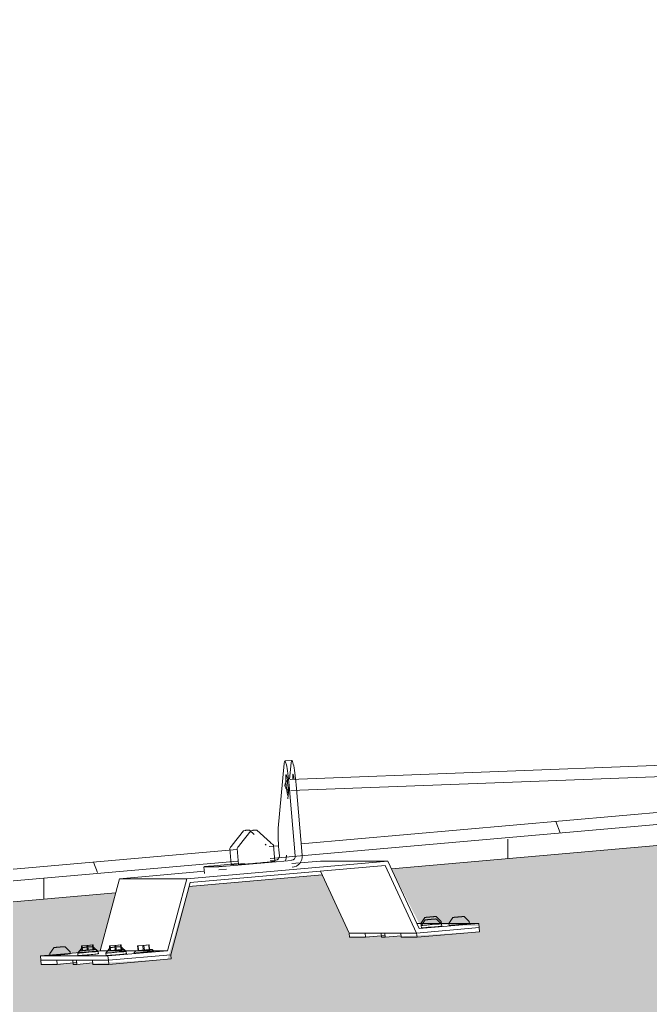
# Model space of a CAD drawing. Header units: millimetres. Extents: x 4237772 to 4686020, y -673 to 29459.
# Drawn here: x 4467846 to 4468297, y 16820 to 17524 of the extents above; entities that cross this region are included whole.
import ezdxf

# ---------------------------------------------------------------- set-up
doc = ezdxf.new("R2010")
doc.units = ezdxf.units.MM
for name, color, linetype, lineweight in [('A-ROOF', 132, 'Continuous', 5), ('A-ROOF-PATT', 132, 'Continuous', 5), ('Q-SPCQ', 91, 'Continuous', 5)]:
    doc.layers.add(name, color=color, linetype=linetype, lineweight=lineweight)

# ---------------------------------------------------------------- blocks, each defined once
blk = doc.blocks.new('Static Line_Sayfa_Metal Deck_Pan Mount - Up to 15 _ pitch - Max 2 Users-1845874-SECTION - GRIDS B1-B2')
at = {"layer": 'Q-SPCQ'}
for p, q in [((4442911.63, 16999.88), (4442412.07, 16980.95)), ((4442407.71, 16992.4), (4442403.44, 16946.24)), ((4442413.18, 16994.6), (4442408.21, 16994.17)), ((4442411.59, 16981.16), (4442412.67, 16992.84)), ((4442412.38, 16972.95), (4442911.93, 16991.88)), ((4442410.3, 16967.2), (4442411.23, 16977.2)), ((4442415.66, 16926.42), (4442411.27, 16976.73)), ((4442416.23, 16977.17), (4442420.62, 16926.86)), ((4442394.76, 16933.98), (4442394.2, 16934.8)), ((4442397.94, 16935.94), (4442398.48, 16935.26)), ((4442399.43, 16934.8), (4442398.48, 16935.26)), ((4442399.99, 16933.98), (4442399.43, 16934.8)), ((4442368.85, 16931.73), (4442369.26, 16932.62)), ((4442368.85, 16931.73), (4442369.87, 16920.13)), ((4442370.12, 16933.25), (4442369.26, 16932.62)), ((4442370.53, 16934.01), (4442370.12, 16933.25)), ((4442374.09, 16931.73), (4442374.5, 16932.62)), ((4442374.09, 16931.73), (4442375.1, 16920.13)), ((4442375.36, 16933.25), (4442374.5, 16932.62)), ((4442375.77, 16934.01), (4442375.36, 16933.25)), ((4442401, 16922.39), (4442399.99, 16933.98)), ((4442403.95, 16930.57), (4442404.31, 16926.42)), ((4442481.77, 16922.67), (4442338.13, 16910.06)), ((4442374.47, 16920.79), (4442354.95, 16919.08)), ((4442366.3, 16919.08), (4442391.11, 16921.26)), ((4442391.11, 16921.26), (4442412.94, 16923.17)), ((4442401.59, 16923.17), (4442397.76, 16922.84)), ((4442413.14, 16920.87), (4442433.59, 16922.67)), ((4442481.77, 16922.67), (4442433.59, 16922.67)), ((4442504.21, 16874.36), (4442481.77, 16922.67)), ((4442289.95, 16910.06), (4442350.71, 16915.39)), ((4442340.47, 16907.25), (4442479.94, 16919.5)), ((4442350.41, 16918.64), (4442350.84, 16913.66)), ((4442350.43, 16918.64), (4442355.66, 16918.64)), ((4442355.66, 16918.64), (4442360.9, 16918.64)), ((4442361.1, 16916.3), (4442366.5, 16916.78)), ((4442454.21, 16871.19), (4442433.66, 16915.43)), ((4442479.94, 16919.5), (4442502.38, 16871.19)), ((4442276.21, 16858.57), (4442289.95, 16910.06)), ((4442338.13, 16910.06), (4442289.95, 16910.06)), ((4442338.13, 16910.06), (4442324.38, 16858.57)), ((4442326.73, 16855.76), (4442340.47, 16907.25)), ((4442546.78, 16878.1), (4442502.2, 16878.1)), ((4442546.78, 16878.1), (4442504.21, 16874.36)), ((4442505.37, 16878.09), (4442505.5, 16876.6)), ((4442520.04, 16877.86), (4442519.91, 16879.36)), ((4442525.44, 16878.09), (4442525.57, 16876.6)), ((4442540.11, 16877.86), (4442539.98, 16879.36)), ((4442547.04, 16875.11), (4442546.78, 16878.1)), ((4442454.21, 16871.19), (4442502.38, 16871.19)), ((4442454.21, 16871.19), (4442465.56, 16871.19)), ((4442454.47, 16868.2), (4442454.21, 16871.19)), ((4442465.82, 16868.2), (4442465.56, 16871.19)), ((4442477.07, 16871.19), (4442478.3, 16871.19)), ((4442477.33, 16868.2), (4442477.07, 16871.19)), ((4442478.3, 16871.19), (4442479.53, 16871.19)), ((4442479.79, 16868.2), (4442479.53, 16871.19)), ((4442491.04, 16871.19), (4442502.38, 16871.19)), ((4442491.3, 16868.2), (4442491.04, 16871.19)), ((4442502.38, 16871.19), (4442547.04, 16875.11)), ((4442502.38, 16871.19), (4442547.04, 16875.11)), ((4442502.64, 16868.2), (4442502.38, 16871.19)), ((4442547.3, 16872.12), (4442502.64, 16868.2)), ((4442505.59, 16876.35), (4442505.72, 16874.85)), ((4442520.26, 16876.12), (4442520.13, 16877.61)), ((4442547.3, 16872.12), (4442547.04, 16875.11)), ((4442465.82, 16868.2), (4442454.47, 16868.2)), ((4442479.68, 16869.42), (4442465.82, 16868.2)), ((4442477.33, 16868.2), (4442479.77, 16868.42)), ((4442478.56, 16868.2), (4442477.33, 16868.2)), ((4442479.79, 16868.2), (4442478.56, 16868.2)), ((4442491.21, 16869.21), (4442479.79, 16868.2)), ((4442502.64, 16868.2), (4442491.3, 16868.2)), ((4442233.64, 16854.83), (4442276.21, 16858.57)), ((4442254.85, 16856.34), (4442254.72, 16857.83)), ((4442266.59, 16862.43), (4442262.84, 16862.08)), ((4442262.84, 16862.08), (4442263.24, 16862.08)), ((4442263.14, 16858.59), (4442262.84, 16862.08)), ((4442263.14, 16858.59), (4442266.89, 16858.94)), ((4442263.55, 16858.59), (4442263.14, 16858.59)), ((4442263.24, 16862.08), (4442267.39, 16862.43)), ((4442263.55, 16858.59), (4442263.24, 16862.08)), ((4442267.7, 16858.94), (4442263.55, 16858.59)), ((4442270.74, 16862.77), (4442266.59, 16862.43)), ((4442266.89, 16858.94), (4442266.59, 16862.43)), ((4442266.89, 16858.94), (4442271.04, 16859.29)), ((4442267.39, 16862.43), (4442271.14, 16862.77)), ((4442267.39, 16862.43), (4442267.7, 16858.94)), ((4442271.44, 16859.29), (4442267.7, 16858.94)), ((4442271.14, 16862.77), (4442270.74, 16862.77)), ((4442271.04, 16859.29), (4442270.74, 16862.77)), ((4442271.04, 16859.29), (4442271.44, 16859.29)), ((4442271.44, 16859.29), (4442271.14, 16862.77)), ((4442274.92, 16856.34), (4442274.79, 16857.83)), ((4442324.38, 16858.57), (4442276.21, 16858.57)), ((4442324.38, 16858.57), (4442281.81, 16854.83)), ((4442286.66, 16862.43), (4442282.91, 16862.08)), ((4442282.91, 16862.08), (4442283.31, 16862.08)), ((4442283.22, 16858.59), (4442282.91, 16862.08)), ((4442283.22, 16858.59), (4442286.97, 16858.94)), ((4442283.62, 16858.59), (4442283.22, 16858.59)), ((4442283.31, 16862.08), (4442287.46, 16862.43)), ((4442283.62, 16858.59), (4442283.31, 16862.08)), ((4442287.77, 16858.94), (4442283.62, 16858.59)), ((4442290.81, 16862.77), (4442286.66, 16862.43)), ((4442286.97, 16858.94), (4442286.66, 16862.43)), ((4442286.97, 16858.94), (4442291.12, 16859.29)), ((4442287.46, 16862.43), (4442291.21, 16862.77)), ((4442287.46, 16862.43), (4442287.77, 16858.94)), ((4442291.52, 16859.29), (4442287.77, 16858.94)), ((4442291.21, 16862.77), (4442290.81, 16862.77)), ((4442291.12, 16859.29), (4442290.81, 16862.77)), ((4442291.12, 16859.29), (4442291.52, 16859.29)), ((4442291.52, 16859.29), (4442291.21, 16862.77)), ((4442294.99, 16856.34), (4442294.86, 16857.83)), ((4442306.73, 16862.43), (4442302.98, 16862.08)), ((4442302.98, 16862.08), (4442303.39, 16862.08)), ((4442302.98, 16862.08), (4442303.29, 16858.59)), ((4442303.29, 16858.59), (4442307.04, 16858.94)), ((4442303.69, 16858.59), (4442303.29, 16858.59)), ((4442303.39, 16862.08), (4442307.54, 16862.43)), ((4442303.39, 16862.08), (4442303.69, 16858.59)), ((4442307.84, 16858.94), (4442303.69, 16858.59)), ((4442310.88, 16862.77), (4442306.73, 16862.43)), ((4442307.04, 16858.94), (4442306.73, 16862.43)), ((4442307.04, 16858.94), (4442311.19, 16859.29)), ((4442307.54, 16862.43), (4442311.28, 16862.77)), ((4442307.54, 16862.43), (4442307.84, 16858.94)), ((4442311.59, 16859.29), (4442307.84, 16858.94)), ((4442311.28, 16862.77), (4442310.88, 16862.77)), ((4442310.88, 16862.77), (4442311.19, 16859.29)), ((4442311.19, 16859.29), (4442311.59, 16859.29)), ((4442311.28, 16862.77), (4442311.59, 16859.29)), ((4442233.9, 16851.84), (4442233.64, 16854.83)), ((4442281.81, 16854.83), (4442233.64, 16854.83)), ((4442282.07, 16851.84), (4442233.9, 16851.84)), ((4442233.9, 16851.84), (4442245.24, 16851.84)), ((4442234.16, 16848.85), (4442233.9, 16851.84)), ((4442240.18, 16856.56), (4442240.31, 16855.07)), ((4442245.24, 16851.84), (4442245.5, 16848.85)), ((4442259.37, 16850.07), (4442245.5, 16848.85)), ((4442256.75, 16851.84), (4442257.99, 16851.84)), ((4442257.01, 16848.85), (4442256.75, 16851.84)), ((4442257.99, 16851.84), (4442259.22, 16851.84)), ((4442259.48, 16848.85), (4442259.22, 16851.84)), ((4442270.9, 16849.86), (4442259.48, 16848.85)), ((4442260.25, 16856.56), (4442260.38, 16855.07)), ((4442270.73, 16851.84), (4442282.07, 16851.84)), ((4442270.73, 16851.84), (4442270.99, 16848.85)), ((4442280.32, 16856.56), (4442280.45, 16855.07)), ((4442281.81, 16854.83), (4442282.07, 16851.84)), ((4442282.07, 16851.84), (4442326.73, 16855.76)), ((4442282.07, 16851.84), (4442326.73, 16855.76)), ((4442282.33, 16848.85), (4442282.07, 16851.84)), ((4442326.99, 16852.78), (4442282.33, 16848.85)), ((4442326.99, 16852.78), (4442326.73, 16855.76)), ((4442245.5, 16848.85), (4442234.16, 16848.85)), ((4442257.01, 16848.85), (4442259.46, 16849.07)), ((4442258.25, 16848.85), (4442257.01, 16848.85)), ((4442259.48, 16848.85), (4442258.25, 16848.85)), ((4442282.33, 16848.85), (4442270.99, 16848.85))]:
    blk.add_line(p, q, dxfattribs=at)
at = {"layer": 'Q-SPCQ', "flags": 128}
for points in [[(4442370.53, 16934.01), (4442378.75, 16944.3), (4442379.74, 16944.53), (4442380.08, 16944.59), (4442380.25, 16944.61), (4442380.36, 16944.62), (4442380.43, 16944.63), (4442380.48, 16944.64), (4442380.52, 16944.64), (4442380.55, 16944.65), (4442380.58, 16944.65), (4442380.6, 16944.65), (4442380.61, 16944.65), (4442380.63, 16944.65), (4442380.64, 16944.66), (4442380.65, 16944.66), (4442380.66, 16944.66), (4442380.67, 16944.66), (4442380.68, 16944.66), (4442380.69, 16944.66), (4442380.69, 16944.66), (4442380.7, 16944.66), (4442380.71, 16944.66), (4442380.72, 16944.66)], [(4442375.77, 16934.01), (4442383.99, 16944.3), (4442384.97, 16944.53), (4442385.32, 16944.59), (4442385.49, 16944.61), (4442385.6, 16944.62), (4442385.67, 16944.63), (4442385.72, 16944.64), (4442385.76, 16944.64), (4442385.79, 16944.65), (4442385.81, 16944.65), (4442385.83, 16944.65), (4442385.85, 16944.65), (4442385.86, 16944.65), (4442385.88, 16944.66), (4442385.89, 16944.66), (4442385.9, 16944.66), (4442385.91, 16944.66), (4442385.92, 16944.66), (4442385.92, 16944.66), (4442385.93, 16944.66), (4442385.94, 16944.66), (4442385.95, 16944.66), (4442385.96, 16944.66)], [(4442386.28, 16941.62), (4442382.83, 16944.66), (4442381.82, 16944.71), (4442381.48, 16944.71), (4442381.3, 16944.7), (4442381.19, 16944.7), (4442381.12, 16944.69), (4442381.07, 16944.69), (4442381.03, 16944.69), (4442381, 16944.69), (4442380.98, 16944.68), (4442380.96, 16944.68), (4442380.94, 16944.68), (4442380.92, 16944.68), (4442380.91, 16944.68), (4442380.9, 16944.68), (4442380.89, 16944.68), (4442380.88, 16944.68), (4442380.87, 16944.68), (4442380.86, 16944.68), (4442380.86, 16944.67), (4442380.85, 16944.67), (4442380.84, 16944.67), (4442380.83, 16944.67)], [(4442397.94, 16935.94), (4442388.07, 16944.66), (4442387.06, 16944.71), (4442386.71, 16944.71), (4442386.54, 16944.7), (4442386.43, 16944.7), (4442386.36, 16944.69), (4442386.31, 16944.69), (4442386.27, 16944.69), (4442386.24, 16944.69), (4442386.21, 16944.68), (4442386.19, 16944.68), (4442386.17, 16944.68), (4442386.16, 16944.68), (4442386.15, 16944.68), (4442386.14, 16944.68), (4442386.13, 16944.68), (4442386.12, 16944.68), (4442386.11, 16944.68), (4442386.1, 16944.68), (4442386.09, 16944.67), (4442386.09, 16944.67), (4442386.08, 16944.67), (4442386.07, 16944.67)], [(4442505.37, 16878.09), (4442508.27, 16882.29), (4442508.64, 16882.38), (4442508.78, 16882.4), (4442508.86, 16882.41), (4442508.92, 16882.42), (4442508.98, 16882.42), (4442509.03, 16882.43), (4442509.08, 16882.44), (4442509.14, 16882.44), (4442509.19, 16882.45), (4442509.25, 16882.45), (4442509.32, 16882.46), (4442509.39, 16882.47), (4442509.46, 16882.48), (4442509.54, 16882.48), (4442509.62, 16882.49), (4442509.7, 16882.5), (4442509.79, 16882.51), (4442509.88, 16882.52), (4442509.97, 16882.52), (4442510.07, 16882.53), (4442510.17, 16882.54), (4442510.28, 16882.55), (4442510.39, 16882.56), (4442510.5, 16882.57), (4442510.61, 16882.58), (4442510.73, 16882.59), (4442510.84, 16882.61), (4442510.97, 16882.62), (4442511.09, 16882.63), (4442511.21, 16882.64), (4442511.34, 16882.65), (4442511.47, 16882.66), (4442511.6, 16882.67), (4442511.73, 16882.68), (4442511.86, 16882.7), (4442511.99, 16882.71), (4442512, 16882.71)], [(4442505.59, 16876.35), (4442508.5, 16880.55), (4442508.87, 16880.63), (4442509, 16880.66), (4442509.09, 16880.67), (4442509.15, 16880.67), (4442509.2, 16880.68), (4442509.25, 16880.69), (4442509.31, 16880.69), (4442509.36, 16880.7), (4442509.42, 16880.71), (4442509.48, 16880.71), (4442509.54, 16880.72), (4442509.61, 16880.73), (4442509.68, 16880.73), (4442509.76, 16880.74), (4442509.84, 16880.75), (4442509.92, 16880.76), (4442510.01, 16880.76), (4442510.1, 16880.77), (4442510.2, 16880.78), (4442510.29, 16880.79), (4442510.4, 16880.8), (4442510.5, 16880.81), (4442510.61, 16880.82), (4442510.72, 16880.83), (4442510.83, 16880.84), (4442510.95, 16880.85), (4442511.07, 16880.86), (4442511.19, 16880.87), (4442511.31, 16880.88), (4442511.44, 16880.9), (4442511.56, 16880.91), (4442511.69, 16880.92), (4442511.82, 16880.93), (4442511.95, 16880.94), (4442512.08, 16880.95), (4442512.21, 16880.96), (4442512.23, 16880.97)], [(4442519.91, 16879.36), (4442516.33, 16882.99), (4442515.95, 16883.01), (4442515.81, 16883.01), (4442515.72, 16883.01), (4442515.66, 16883.01), (4442515.61, 16883), (4442515.55, 16883), (4442515.5, 16883), (4442515.45, 16882.99), (4442515.39, 16882.99), (4442515.33, 16882.98), (4442515.26, 16882.98), (4442515.2, 16882.97), (4442515.12, 16882.97), (4442515.05, 16882.96), (4442514.97, 16882.96), (4442514.88, 16882.95), (4442514.8, 16882.94), (4442514.7, 16882.94), (4442514.61, 16882.93), (4442514.51, 16882.92), (4442514.41, 16882.91), (4442514.3, 16882.9), (4442514.2, 16882.9), (4442514.09, 16882.89), (4442513.97, 16882.88), (4442513.86, 16882.87), (4442513.74, 16882.86), (4442513.62, 16882.85), (4442513.49, 16882.84), (4442513.37, 16882.83), (4442513.24, 16882.82), (4442513.11, 16882.81), (4442512.98, 16882.79), (4442512.85, 16882.78), (4442512.72, 16882.77), (4442512.59, 16882.76), (4442512.46, 16882.75), (4442512.33, 16882.74), (4442512.19, 16882.73), (4442512.06, 16882.71), (4442512, 16882.71)], [(4442520.13, 16877.61), (4442516.55, 16881.25), (4442516.17, 16881.27), (4442516.03, 16881.27), (4442515.95, 16881.26), (4442515.89, 16881.26), (4442515.83, 16881.26), (4442515.78, 16881.26), (4442515.73, 16881.25), (4442515.67, 16881.25), (4442515.61, 16881.25), (4442515.55, 16881.24), (4442515.49, 16881.24), (4442515.42, 16881.23), (4442515.35, 16881.23), (4442515.27, 16881.22), (4442515.19, 16881.21), (4442515.11, 16881.21), (4442515.02, 16881.2), (4442514.93, 16881.19), (4442514.83, 16881.19), (4442514.74, 16881.18), (4442514.63, 16881.17), (4442514.53, 16881.16), (4442514.42, 16881.15), (4442514.31, 16881.14), (4442514.2, 16881.13), (4442514.08, 16881.12), (4442513.96, 16881.11), (4442513.84, 16881.1), (4442513.72, 16881.09), (4442513.59, 16881.08), (4442513.47, 16881.07), (4442513.34, 16881.06), (4442513.21, 16881.05), (4442513.08, 16881.04), (4442512.95, 16881.03), (4442512.82, 16881.02), (4442512.68, 16881.01), (4442512.55, 16880.99), (4442512.42, 16880.98), (4442512.29, 16880.97), (4442512.23, 16880.97)], [(4442525.44, 16878.09), (4442528.34, 16882.29), (4442528.71, 16882.38), (4442528.85, 16882.4), (4442528.93, 16882.41), (4442528.99, 16882.42), (4442529.05, 16882.42), (4442529.1, 16882.43), (4442529.15, 16882.44), (4442529.21, 16882.44), (4442529.27, 16882.45), (4442529.33, 16882.45), (4442529.39, 16882.46), (4442529.46, 16882.47), (4442529.53, 16882.48), (4442529.61, 16882.48), (4442529.69, 16882.49), (4442529.77, 16882.5), (4442529.86, 16882.51), (4442529.95, 16882.52), (4442530.04, 16882.52), (4442530.14, 16882.53), (4442530.24, 16882.54), (4442530.35, 16882.55), (4442530.46, 16882.56), (4442530.57, 16882.57), (4442530.68, 16882.58), (4442530.8, 16882.59), (4442530.92, 16882.61), (4442531.04, 16882.62), (4442531.16, 16882.63), (4442531.28, 16882.64), (4442531.41, 16882.65), (4442531.54, 16882.66), (4442531.67, 16882.67), (4442531.8, 16882.68), (4442531.93, 16882.7), (4442532.06, 16882.71), (4442532.07, 16882.71)], [(4442539.98, 16879.36), (4442536.4, 16882.99), (4442536.02, 16883.01), (4442535.88, 16883.01), (4442535.8, 16883.01), (4442535.73, 16883.01), (4442535.68, 16883), (4442535.63, 16883), (4442535.57, 16883), (4442535.52, 16882.99), (4442535.46, 16882.99), (4442535.4, 16882.98), (4442535.34, 16882.98), (4442535.27, 16882.97), (4442535.2, 16882.97), (4442535.12, 16882.96), (4442535.04, 16882.96), (4442534.96, 16882.95), (4442534.87, 16882.94), (4442534.78, 16882.94), (4442534.68, 16882.93), (4442534.58, 16882.92), (4442534.48, 16882.91), (4442534.38, 16882.9), (4442534.27, 16882.9), (4442534.16, 16882.89), (4442534.04, 16882.88), (4442533.93, 16882.87), (4442533.81, 16882.86), (4442533.69, 16882.85), (4442533.56, 16882.84), (4442533.44, 16882.83), (4442533.31, 16882.82), (4442533.19, 16882.81), (4442533.06, 16882.79), (4442532.93, 16882.78), (4442532.79, 16882.77), (4442532.66, 16882.76), (4442532.53, 16882.75), (4442532.4, 16882.74), (4442532.27, 16882.73), (4442532.13, 16882.71), (4442532.07, 16882.71)], [(4442240.18, 16856.56), (4442243.08, 16860.76), (4442243.45, 16860.85), (4442243.59, 16860.87), (4442243.67, 16860.88), (4442243.73, 16860.89), (4442243.78, 16860.9), (4442243.84, 16860.9), (4442243.89, 16860.91), (4442243.94, 16860.91), (4442244, 16860.92), (4442244.06, 16860.93), (4442244.13, 16860.93), (4442244.19, 16860.94), (4442244.27, 16860.95), (4442244.34, 16860.96), (4442244.42, 16860.96), (4442244.51, 16860.97), (4442244.59, 16860.98), (4442244.68, 16860.99), (4442244.78, 16861), (4442244.88, 16861.01), (4442244.98, 16861.02), (4442245.08, 16861.03), (4442245.19, 16861.04), (4442245.3, 16861.05), (4442245.42, 16861.06), (4442245.53, 16861.07), (4442245.65, 16861.08), (4442245.77, 16861.09), (4442245.89, 16861.1), (4442246.02, 16861.11), (4442246.15, 16861.12), (4442246.27, 16861.13), (4442246.4, 16861.15), (4442246.53, 16861.16), (4442246.66, 16861.17), (4442246.8, 16861.18), (4442246.81, 16861.18)], [(4442254.72, 16857.83), (4442251.13, 16861.46), (4442250.75, 16861.48), (4442250.61, 16861.48), (4442250.53, 16861.48), (4442250.47, 16861.48), (4442250.41, 16861.47), (4442250.36, 16861.47), (4442250.31, 16861.47), (4442250.25, 16861.46), (4442250.2, 16861.46), (4442250.14, 16861.46), (4442250.07, 16861.45), (4442250, 16861.45), (4442249.93, 16861.44), (4442249.85, 16861.44), (4442249.77, 16861.43), (4442249.69, 16861.42), (4442249.6, 16861.42), (4442249.51, 16861.41), (4442249.42, 16861.4), (4442249.32, 16861.39), (4442249.22, 16861.39), (4442249.11, 16861.38), (4442249, 16861.37), (4442248.89, 16861.36), (4442248.78, 16861.35), (4442248.66, 16861.34), (4442248.54, 16861.33), (4442248.42, 16861.32), (4442248.3, 16861.31), (4442248.17, 16861.3), (4442248.05, 16861.29), (4442247.92, 16861.28), (4442247.79, 16861.27), (4442247.66, 16861.26), (4442247.53, 16861.24), (4442247.4, 16861.23), (4442247.27, 16861.22), (4442247.13, 16861.21), (4442247, 16861.2), (4442246.87, 16861.19), (4442246.81, 16861.18)], [(4442260.17, 16856.81), (4442261.26, 16858.39), (4442261.41, 16858.42), (4442261.48, 16858.44), (4442261.53, 16858.44), (4442261.59, 16858.45), (4442261.65, 16858.46), (4442261.72, 16858.47), (4442261.79, 16858.47), (4442261.87, 16858.48), (4442261.96, 16858.49), (4442262.05, 16858.5), (4442262.16, 16858.51), (4442262.27, 16858.52), (4442262.39, 16858.54), (4442262.52, 16858.55), (4442262.65, 16858.56), (4442262.8, 16858.58), (4442262.95, 16858.59), (4442263.1, 16858.61), (4442263.27, 16858.62), (4442263.43, 16858.64), (4442263.61, 16858.65), (4442263.79, 16858.67), (4442263.98, 16858.69), (4442264.17, 16858.7), (4442264.37, 16858.72), (4442264.57, 16858.74), (4442264.77, 16858.76), (4442264.98, 16858.78), (4442265.2, 16858.8), (4442265.42, 16858.82), (4442265.64, 16858.84), (4442265.86, 16858.86), (4442266.08, 16858.88), (4442266.31, 16858.9), (4442266.54, 16858.92), (4442266.77, 16858.94), (4442266.79, 16858.94)], [(4442260.25, 16856.56), (4442263.15, 16860.76), (4442263.52, 16860.85), (4442263.66, 16860.87), (4442263.74, 16860.88), (4442263.8, 16860.89), (4442263.86, 16860.9), (4442263.91, 16860.9), (4442263.96, 16860.91), (4442264.02, 16860.91), (4442264.07, 16860.92), (4442264.13, 16860.93), (4442264.2, 16860.93), (4442264.27, 16860.94), (4442264.34, 16860.95), (4442264.41, 16860.96), (4442264.49, 16860.96), (4442264.58, 16860.97), (4442264.67, 16860.98), (4442264.76, 16860.99), (4442264.85, 16861), (4442264.95, 16861.01), (4442265.05, 16861.02), (4442265.16, 16861.03), (4442265.26, 16861.04), (4442265.37, 16861.05), (4442265.49, 16861.06), (4442265.6, 16861.07), (4442265.72, 16861.08), (4442265.84, 16861.09), (4442265.97, 16861.1), (4442266.09, 16861.11), (4442266.22, 16861.12), (4442266.35, 16861.13), (4442266.48, 16861.15), (4442266.61, 16861.16), (4442266.74, 16861.17), (4442266.87, 16861.18), (4442266.88, 16861.18)], [(4442274.68, 16858.08), (4442273.33, 16859.44), (4442273.18, 16859.45), (4442273.11, 16859.45), (4442273.05, 16859.45), (4442273, 16859.44), (4442272.94, 16859.44), (4442272.87, 16859.44), (4442272.8, 16859.43), (4442272.72, 16859.43), (4442272.63, 16859.42), (4442272.53, 16859.41), (4442272.43, 16859.41), (4442272.31, 16859.4), (4442272.19, 16859.39), (4442272.07, 16859.38), (4442271.93, 16859.37), (4442271.79, 16859.36), (4442271.64, 16859.35), (4442271.48, 16859.34), (4442271.32, 16859.32), (4442271.15, 16859.31), (4442270.97, 16859.29), (4442270.79, 16859.28), (4442270.6, 16859.26), (4442270.41, 16859.25), (4442270.21, 16859.23), (4442270.01, 16859.22), (4442269.81, 16859.2), (4442269.6, 16859.18), (4442269.38, 16859.16), (4442269.17, 16859.14), (4442268.95, 16859.13), (4442268.72, 16859.11), (4442268.5, 16859.09), (4442268.27, 16859.07), (4442268.04, 16859.05), (4442267.81, 16859.03), (4442267.58, 16859.01), (4442267.35, 16858.99), (4442267.12, 16858.97), (4442266.89, 16858.95), (4442266.79, 16858.94)], [(4442274.79, 16857.83), (4442271.2, 16861.46), (4442270.82, 16861.48), (4442270.68, 16861.48), (4442270.6, 16861.48), (4442270.54, 16861.48), (4442270.49, 16861.47), (4442270.43, 16861.47), (4442270.38, 16861.47), (4442270.33, 16861.46), (4442270.27, 16861.46), (4442270.21, 16861.46), (4442270.14, 16861.45), (4442270.07, 16861.45), (4442270, 16861.44), (4442269.93, 16861.44), (4442269.85, 16861.43), (4442269.76, 16861.42), (4442269.67, 16861.42), (4442269.58, 16861.41), (4442269.49, 16861.4), (4442269.39, 16861.39), (4442269.29, 16861.39), (4442269.18, 16861.38), (4442269.07, 16861.37), (4442268.96, 16861.36), (4442268.85, 16861.35), (4442268.73, 16861.34), (4442268.62, 16861.33), (4442268.49, 16861.32), (4442268.37, 16861.31), (4442268.25, 16861.3), (4442268.12, 16861.29), (4442267.99, 16861.28), (4442267.86, 16861.27), (4442267.73, 16861.26), (4442267.6, 16861.24), (4442267.47, 16861.23), (4442267.34, 16861.22), (4442267.2, 16861.21), (4442267.07, 16861.2), (4442266.94, 16861.19), (4442266.88, 16861.18)], [(4442280.24, 16856.81), (4442281.33, 16858.39), (4442281.48, 16858.42), (4442281.55, 16858.44), (4442281.61, 16858.44), (4442281.66, 16858.45), (4442281.72, 16858.46), (4442281.79, 16858.47), (4442281.86, 16858.47), (4442281.94, 16858.48), (4442282.03, 16858.49), (4442282.13, 16858.5), (4442282.23, 16858.51), (4442282.34, 16858.52), (4442282.46, 16858.54), (4442282.59, 16858.55), (4442282.73, 16858.56), (4442282.87, 16858.58), (4442283.02, 16858.59), (4442283.17, 16858.61), (4442283.34, 16858.62), (4442283.51, 16858.64), (4442283.68, 16858.65), (4442283.86, 16858.67), (4442284.05, 16858.69), (4442284.24, 16858.7), (4442284.44, 16858.72), (4442284.64, 16858.74), (4442284.85, 16858.76), (4442285.06, 16858.78), (4442285.27, 16858.8), (4442285.49, 16858.82), (4442285.71, 16858.84), (4442285.93, 16858.86), (4442286.15, 16858.88), (4442286.38, 16858.9), (4442286.61, 16858.92), (4442286.84, 16858.94), (4442286.86, 16858.94)], [(4442280.32, 16856.56), (4442283.22, 16860.76), (4442283.59, 16860.85), (4442283.73, 16860.87), (4442283.81, 16860.88), (4442283.87, 16860.89), (4442283.93, 16860.9), (4442283.98, 16860.9), (4442284.03, 16860.91), (4442284.09, 16860.91), (4442284.14, 16860.92), (4442284.21, 16860.93), (4442284.27, 16860.93), (4442284.34, 16860.94), (4442284.41, 16860.95), (4442284.49, 16860.96), (4442284.57, 16860.96), (4442284.65, 16860.97), (4442284.74, 16860.98), (4442284.83, 16860.99), (4442284.92, 16861), (4442285.02, 16861.01), (4442285.12, 16861.02), (4442285.23, 16861.03), (4442285.34, 16861.04), (4442285.45, 16861.05), (4442285.56, 16861.06), (4442285.68, 16861.07), (4442285.8, 16861.08), (4442285.92, 16861.09), (4442286.04, 16861.1), (4442286.16, 16861.11), (4442286.29, 16861.12), (4442286.42, 16861.13), (4442286.55, 16861.15), (4442286.68, 16861.16), (4442286.81, 16861.17), (4442286.94, 16861.18), (4442286.95, 16861.18)], [(4442294.75, 16858.08), (4442293.41, 16859.44), (4442293.25, 16859.45), (4442293.18, 16859.45), (4442293.13, 16859.45), (4442293.07, 16859.44), (4442293.01, 16859.44), (4442292.94, 16859.44), (4442292.87, 16859.43), (4442292.79, 16859.43), (4442292.7, 16859.42), (4442292.6, 16859.41), (4442292.5, 16859.41), (4442292.39, 16859.4), (4442292.26, 16859.39), (4442292.14, 16859.38), (4442292, 16859.37), (4442291.86, 16859.36), (4442291.71, 16859.35), (4442291.55, 16859.34), (4442291.39, 16859.32), (4442291.22, 16859.31), (4442291.04, 16859.29), (4442290.86, 16859.28), (4442290.68, 16859.26), (4442290.48, 16859.25), (4442290.29, 16859.23), (4442290.09, 16859.22), (4442289.88, 16859.2), (4442289.67, 16859.18), (4442289.46, 16859.16), (4442289.24, 16859.14), (4442289.02, 16859.13), (4442288.8, 16859.11), (4442288.57, 16859.09), (4442288.34, 16859.07), (4442288.12, 16859.05), (4442287.89, 16859.03), (4442287.66, 16859.01), (4442287.42, 16858.99), (4442287.19, 16858.97), (4442286.96, 16858.95), (4442286.86, 16858.94)], [(4442294.86, 16857.83), (4442291.28, 16861.46), (4442290.9, 16861.48), (4442290.76, 16861.48), (4442290.67, 16861.48), (4442290.61, 16861.48), (4442290.56, 16861.47), (4442290.51, 16861.47), (4442290.45, 16861.47), (4442290.4, 16861.46), (4442290.34, 16861.46), (4442290.28, 16861.46), (4442290.21, 16861.45), (4442290.15, 16861.45), (4442290.07, 16861.44), (4442290, 16861.44), (4442289.92, 16861.43), (4442289.83, 16861.42), (4442289.75, 16861.42), (4442289.65, 16861.41), (4442289.56, 16861.4), (4442289.46, 16861.39), (4442289.36, 16861.39), (4442289.25, 16861.38), (4442289.15, 16861.37), (4442289.04, 16861.36), (4442288.92, 16861.35), (4442288.81, 16861.34), (4442288.69, 16861.33), (4442288.57, 16861.32), (4442288.44, 16861.31), (4442288.32, 16861.3), (4442288.19, 16861.29), (4442288.06, 16861.28), (4442287.93, 16861.27), (4442287.8, 16861.26), (4442287.67, 16861.24), (4442287.54, 16861.23), (4442287.41, 16861.22), (4442287.28, 16861.21), (4442287.14, 16861.2), (4442287.01, 16861.19), (4442286.95, 16861.18)], [(4442300.31, 16856.81), (4442301.4, 16858.39), (4442301.55, 16858.42), (4442301.62, 16858.44), (4442301.68, 16858.44), (4442301.73, 16858.45), (4442301.79, 16858.46), (4442301.86, 16858.47), (4442301.93, 16858.47), (4442302.01, 16858.48), (4442302.1, 16858.49), (4442302.2, 16858.5), (4442302.3, 16858.51), (4442302.42, 16858.52), (4442302.54, 16858.54), (4442302.66, 16858.55), (4442302.8, 16858.56), (4442302.94, 16858.58), (4442303.09, 16858.59), (4442303.25, 16858.61), (4442303.41, 16858.62), (4442303.58, 16858.64), (4442303.75, 16858.65), (4442303.94, 16858.67), (4442304.12, 16858.69), (4442304.31, 16858.7), (4442304.51, 16858.72), (4442304.71, 16858.74), (4442304.92, 16858.76), (4442305.13, 16858.78), (4442305.34, 16858.8), (4442305.56, 16858.82), (4442305.78, 16858.84), (4442306, 16858.86), (4442306.23, 16858.88), (4442306.45, 16858.9), (4442306.68, 16858.92), (4442306.91, 16858.94), (4442306.93, 16858.94)], [(4442314.83, 16858.08), (4442313.48, 16859.44), (4442313.32, 16859.45), (4442313.25, 16859.45), (4442313.2, 16859.45), (4442313.14, 16859.44), (4442313.08, 16859.44), (4442313.02, 16859.44), (4442312.94, 16859.43), (4442312.86, 16859.43), (4442312.77, 16859.42), (4442312.67, 16859.41), (4442312.57, 16859.41), (4442312.46, 16859.4), (4442312.34, 16859.39), (4442312.21, 16859.38), (4442312.07, 16859.37), (4442311.93, 16859.36), (4442311.78, 16859.35), (4442311.62, 16859.34), (4442311.46, 16859.32), (4442311.29, 16859.31), (4442311.12, 16859.29), (4442310.94, 16859.28), (4442310.75, 16859.26), (4442310.56, 16859.25), (4442310.36, 16859.23), (4442310.16, 16859.22), (4442309.95, 16859.2), (4442309.74, 16859.18), (4442309.53, 16859.16), (4442309.31, 16859.14), (4442309.09, 16859.13), (4442308.87, 16859.11), (4442308.64, 16859.09), (4442308.42, 16859.07), (4442308.19, 16859.05), (4442307.96, 16859.03), (4442307.73, 16859.01), (4442307.5, 16858.99), (4442307.27, 16858.97), (4442307.04, 16858.95), (4442306.93, 16858.94)]]:
    blk.add_lwpolyline(points, dxfattribs=at)
at = {"layer": 'Q-SPCQ'}
for centre, major_axis, ratio, start_param, end_param in [((4442409.74, 16976.73), (-1.53, 17.43), 0.086937, 4.704754, 6.729336), ((4442414.71, 16977.17), (-1.53, 17.43), 0.086937, 4.704754, 6.729336), ((4442409.74, 16976.73), (-0.66, 7.47), 0.086937, 4.704754, 7.846347), ((4442414.71, 16977.17), (-0.66, 7.47), 0.086937, 5.228353, 7.322748), ((4442412.23, 16976.95), (0, 4), 0.996185, 0.349066, 1.658063), ((4442412.23, 16976.95), (0, 4), 0.996185, 1.658063, 2.70526), ((4442409.74, 16976.73), (-0.66, 7.47), 0.086937, 1.563161, 3.657556), ((4442409.74, 16976.73), (-0.66, 7.47), 0.086937, 3.919356, 4.704754), ((4442405.48, 16930.57), (-1.53, 17.43), 0.086937, 0.446151, 1.563161), ((4442382.82, 16921.26), (12.95, 1.13), 0.007606, 2.443244, 4.445815), ((4442388.05, 16921.26), (12.95, 1.13), 0.007606, 2.443244, 4.799439), ((4442388.05, 16921.26), (12.95, 1.13), 0.007606, 4.799439, 6.886049), ((4442401.33, 16926.16), (0, 3), 0.996185, 3.228859, 4.799655), ((4442401.33, 16926.16), (0, 8), 0.996185, 4.276057, 4.799655), ((4442412.68, 16926.16), (0, 3), 0.996185, 3.228859, 4.799655), ((4442412.68, 16926.16), (0, 8), 0.996185, 3.228859, 4.799655), ((4442355.39, 16919.08), (4.98, 0.43), 0.007606, 1.657846, 2.705043), ((4442365.86, 16919.08), (4.98, 0.43), 0.007606, 3.228642, 4.799439), ((4442512.77, 16877.23), (7.27, 0.63), 0.007606, 4.799439, 7.941031), ((4442532.84, 16877.23), (7.27, 0.63), 0.007606, 4.799439, 7.941031), ((4442512.77, 16877.23), (7.27, 0.63), 0.007606, 1.657846, 4.799439), ((4442512.99, 16875.49), (7.27, 0.63), 0.007606, 1.657846, 4.799439), ((4442512.99, 16875.49), (7.27, 0.63), 0.007606, 4.799439, 7.941031), ((4442532.84, 16877.23), (7.27, 0.63), 0.007606, 1.657846, 4.799439), ((4442267.42, 16857.45), (7.26, 0.63), 0.007606, 1.657846, 4.799439), ((4442267.42, 16857.45), (7.26, 0.63), 0.007606, 4.799439, 7.941031), ((4442287.5, 16857.45), (7.26, 0.63), 0.007606, 1.657846, 4.799439), ((4442287.5, 16857.45), (7.26, 0.63), 0.007606, 4.799439, 7.941031), ((4442307.57, 16857.45), (7.26, 0.63), 0.007606, 1.657846, 4.799439), ((4442307.57, 16857.45), (7.26, 0.63), 0.007606, 4.799439, 7.941031), ((4442247.58, 16855.7), (7.27, 0.63), 0.007606, 1.657846, 4.799439), ((4442247.58, 16855.7), (7.27, 0.63), 0.007606, 4.799439, 7.941031), ((4442267.65, 16855.7), (7.27, 0.63), 0.007606, 1.657846, 4.799439), ((4442267.65, 16855.7), (7.27, 0.63), 0.007606, 4.799439, 7.941031), ((4442287.72, 16855.7), (7.27, 0.63), 0.007606, 1.657846, 4.799439), ((4442287.72, 16855.7), (7.27, 0.63), 0.007606, 4.799439, 7.941031)]:
    blk.add_ellipse(centre, major_axis=major_axis, ratio=ratio, start_param=start_param, end_param=end_param, dxfattribs=at)
blk = doc.blocks.new('Roof Gutters3 - Roof Gutters-1885272-SECTION - GRIDS B1-B2')
at = {"layer": 'A-ROOF-PATT'}
h = blk.add_hatch(dxfattribs=at)
h.set_pattern_fill('FP_200', color=256, style=0, pattern_type=2)
h.set_pattern_definition([(290.827, (4441593.9, 16948.42), (330.45, 29.022), [])])
h.paths.add_polyline_path([(4431742.06, 15988.72), (4442374.26, 16923.17), (4442373.49, 16930.91), (4431738.95, 15996.9)])
h.paths.add_polyline_path([(4442392.97, 16924.17), (4442393.17, 16926.42), (4442392.74, 16925.14)])
h.paths.add_polyline_path([(4442397.76, 16924.59), (4442909.58, 16969.54), (4442907.33, 16977.79), (4442419.91, 16934.98), (4442420.62, 16926.86), (4442404.31, 16926.42), (4442402.49, 16933.45), (4442397.06, 16932.61), (4442397.6, 16926.42)])
h.paths.add_polyline_path([(4442918.48, 16970.33), (4443164.03, 16991.89), (4443067.86, 16991.89), (4442917.94, 16978.73), (4442918.25, 16973.25)])
h.paths.add_polyline_path([(4443254.77, 16999.86), (4451515.27, 17725.37), (4451512.87, 17733.6), (4443158.6, 16999.86), (4443190.61, 16999.86)])
h = blk.add_hatch(dxfattribs=at)
h.set_pattern_fill('FP_198', color=256, style=0, pattern_type=2)
h.set_pattern_definition([(90, (4440994.5, 16803.9), (-331.713, 2e-05), [])])
h.paths.add_polyline_path([(4431714.36, 15971.3), (4442287.24, 16899.9), (4442289.95, 16910.06), (4442350.71, 16915.39), (4442350.43, 16918.64), (4442374.48, 16920.66), (4442373.49, 16922.46), (4431741.35, 15990.58), (4431738.95, 15991.02), (4431712.9, 15988.04)])
h.paths.add_polyline_path([(4442339.74, 16904.51), (4442434.85, 16912.86), (4442431.77, 16915.27), (4442340.47, 16907.25)])
h.paths.add_polyline_path([(4442361.1, 16916.3), (4442412.94, 16923.17), (4442360.9, 16918.64)])
h.paths.add_polyline_path([(4442484.31, 16917.2), (4442910.97, 16954.68), (4442909.22, 16969.51), (4442403.44, 16923.17), (4442481.77, 16922.67), (4442483.24, 16919.5)])
h.paths.add_polyline_path([(4442919.67, 16955.44), (4443334.71, 16991.89), (4443164.03, 16991.89), (4442918.48, 16970.33), (4442919.48, 16957.39)])
h.paths.add_polyline_path([(4443425.45, 16999.86), (4451180.29, 17680.95), (4451188.6, 17684.7), (4451486.16, 17710.83), (4451651.15, 17710.87), (4451500.66, 17724.08), (4443254.77, 16999.86), (4443410.53, 17002.03), (4443411, 17002.35), (4443422.75, 17001.08), (4443425.35, 16999.86)])
at = {"layer": 'A-ROOF'}
for p, q in [((4442419.91, 16934.98), (4442908.67, 16977.91)), ((4442397.76, 16924.59), (4442909.58, 16969.54)), ((4431738.95, 15996.9), (4442373.82, 16930.94)), ((4442397.03, 16932.97), (4442404, 16933.59)), ((4431742.06, 15988.72), (4442374.31, 16922.53))]:
    blk.add_line(p, q, dxfattribs=at)

msp = doc.modelspace()

# ---------------------------------------------------------------- hatches: boundary and pattern name
at = {"layer": 'A-ROOF-PATT'}
h = msp.add_hatch(dxfattribs=at)
h.set_pattern_fill('FP_183', color=256, style=0, pattern_type=2)
h.set_pattern_definition([(5.019, (59903.924, -378081.246), (-29.0603916845, -0.0003814649), [])])
h.paths.add_polyline_path([(4477079.2, 16918.64), (4477084.44, 16918.64), (4477084.87, 16916.32), (4477115.37, 16921.32), (4477114.35, 16921.41), (4477079.63, 16918.68)])
h.paths.add_polyline_path([(4464338.94, 15733.24), (4477195.52, 16864.57), (4477195.19, 16867.26), (4477183.33, 16868.2), (4477177.84, 16870.19), (4477175.93, 16875.11), (4477155.31, 16915.27), (4477064.01, 16907.25), (4477047.92, 16852.55), (4476983.02, 16848.85), (4476982.75, 16850.06), (4476957.7, 16848.85), (4476957.44, 16854.85), (4476999.89, 16859.1), (4477013.49, 16910.06), (4477074.25, 16915.39), (4477073.96, 16918.64), (4477098, 16920.86), (4477098.11, 16932.14), (4477120.5, 16933.66), (4477121.51, 16922.82), (4477136.52, 16922.67), (4477136.91, 16920.89), (4477157.13, 16922.67), (4477205.3, 16922.67), (4477228.3, 16878.1), (4477228.66, 16878.1), (4477225.92, 16936), (4477227.75, 16935.09), (4477229.71, 16932.44), (4477229.28, 16928.39), (4477234.99, 16878.1), (4477270.46, 16876.44), (4477270.32, 16872.08), (4477234.54, 16868.2), (4477234.99, 16865.82), (4486516.72, 17680.98), (4486463.48, 17680.99), (4476807.83, 17680.95), (4469065.64, 16999.86), (4469543.41, 17002.03), (4469543.88, 17002.35), (4469555.63, 17001.08), (4469560.6, 16999.86), (4470048.75, 17002.03), (4470049.21, 17002.35), (4470060.96, 17001.08), (4470065.68, 16999.86), (4470554.08, 17002.03), (4470554.54, 17002.35), (4470566.3, 17001.08), (4470571.01, 16999.86), (4471059.41, 17002.03), (4471059.88, 17002.35), (4471071.63, 17001.08), (4471076.34, 16999.86), (4471564.75, 17002.03), (4471565.21, 17002.35), (4471576.96, 17001.08), (4471581.67, 16999.86), (4472070.08, 17002.03), (4472070.54, 17002.35), (4472082.3, 17001.08), (4472087.01, 16999.86), (4472575.41, 17002.03), (4472575.87, 17002.35), (4472587.63, 17001.08), (4472592.34, 16999.86), (4473080.74, 17002.03), (4473081.21, 17002.35), (4473092.96, 17001.08), (4473097.67, 16999.86), (4473586.08, 17002.03), (4473586.54, 17002.35), (4473598.29, 17001.08), (4473603.01, 16999.86), (4474091.41, 17002.03), (4474091.87, 17002.35), (4474103.63, 17001.08), (4474108.34, 16999.86), (4474596.74, 17002.03), (4474597.21, 17002.35), (4474608.96, 17001.08), (4474613.67, 16999.86), (4475102.07, 17002.03), (4475102.54, 17002.35), (4475114.29, 17001.08), (4475119, 16999.86), (4475607.41, 17002.03), (4475607.87, 17002.35), (4475619.63, 17001.08), (4475624.34, 16999.86), (4476112.74, 17002.03), (4476113.2, 17002.35), (4476124.96, 17001.08), (4476129.67, 16999.86), (4476618.07, 17002.03), (4476622.44, 17002.35), (4476630.29, 17001.08), (4476635.2, 16996.57), (4476633.44, 16992.25), (4476627.29, 16987.69), (4476629.35, 16988.46), (4476630.28, 16988.28), (4476632.85, 16924.52), (4476625.86, 16924.52), (4476620.21, 16989.4), (4476616.94, 16990.68), (4476613.8, 16991.89), (4476124.02, 16990.05), (4476121.86, 16989.4), (4476124.02, 16988.46), (4476124.95, 16988.28), (4476127.51, 16924.52), (4476120.53, 16924.52), (4476114.87, 16989.4), (4476111.61, 16990.68), (4476108.46, 16991.89), (4475618.68, 16990.05), (4475616.52, 16989.4), (4475618.68, 16988.46), (4475619.61, 16988.28), (4475622.18, 16924.52), (4475615.1, 16926.18), (4475609.54, 16989.4), (4475606.27, 16990.68), (4475603.13, 16991.89), (4475113.35, 16990.05), (4475111.19, 16989.4), (4475113.35, 16988.46), (4475114.28, 16988.28), (4475116.85, 16924.52), (4475109.87, 16924.52), (4475104.21, 16989.4), (4475100.94, 16990.68), (4475097.8, 16991.89), (4474608.02, 16990.05), (4474605.86, 16989.4), (4474608.02, 16988.46), (4474608.95, 16988.28), (4474611.51, 16924.52), (4474604.53, 16924.52), (4474598.87, 16989.4), (4474595.61, 16990.68), (4474592.47, 16991.89), (4474102.68, 16990.05), (4474100.53, 16989.4), (4474102.68, 16988.46), (4474103.62, 16988.28), (4474106.18, 16924.52), (4474099.2, 16924.52), (4474093.54, 16989.4), (4474090.28, 16990.68), (4474087.13, 16991.89), (4473597.35, 16990.05), (4473595.19, 16989.4), (4473597.35, 16988.46), (4473598.28, 16988.28), (4473600.85, 16924.52), (4473593.87, 16924.52), (4473588.21, 16989.4), (4473584.94, 16990.68), (4473581.8, 16991.89), (4473092.02, 16990.05), (4473089.91, 16988.54), (4473092.02, 16988.46), (4473092.95, 16988.28), (4473095.52, 16924.52), (4473088.53, 16924.52), (4473082.88, 16989.4), (4473079.61, 16990.68), (4473076.47, 16991.89), (4472586.69, 16990.05), (4472584.58, 16988.54), (4472586.69, 16988.46), (4472587.62, 16988.28), (4472590.18, 16924.52), (4472583.2, 16924.52), (4472577.54, 16989.4), (4472574.28, 16990.68), (4472571.13, 16991.89), (4472081.35, 16990.05), (4472079.24, 16988.54), (4472081.35, 16988.46), (4472082.29, 16988.28), (4472084.85, 16924.52), (4472077.87, 16924.52), (4472072.21, 16989.4), (4472068.94, 16990.68), (4472065.8, 16991.89), (4471576.02, 16990.05), (4471573.91, 16988.54), (4471576.02, 16988.46), (4471576.95, 16988.28), (4471579.52, 16924.52), (4471572.54, 16924.52), (4471566.88, 16989.4), (4471563.61, 16990.68), (4471560.47, 16991.89), (4471070.69, 16990.05), (4471068.58, 16988.54), (4471070.69, 16988.46), (4471071.62, 16988.28), (4471074.18, 16924.52), (4471067.2, 16924.52), (4471061.54, 16989.4), (4471058.28, 16990.68), (4471055.14, 16991.89), (4470565.35, 16990.05), (4470563.2, 16989.4), (4470565.35, 16988.46), (4470566.29, 16988.28), (4470568.85, 16924.52), (4470561.87, 16924.52), (4470556.21, 16989.4), (4470552.95, 16990.68), (4470549.8, 16991.89), (4470060.02, 16990.05), (4470057.86, 16989.4), (4470060.02, 16988.46), (4470060.95, 16988.28), (4470063.52, 16924.52), (4470056.48, 16925.41), (4470050.88, 16989.4), (4470047.61, 16990.68), (4470044.47, 16991.89), (4469554.69, 16990.05), (4469552.53, 16989.4), (4469554.69, 16988.46), (4469555.62, 16988.28), (4469558.19, 16924.52), (4469551.2, 16924.52), (4469545.55, 16989.4), (4469542.28, 16990.68), (4469539.14, 16991.89), (4469049.36, 16990.05), (4469047.25, 16988.54), (4469049.36, 16988.46), (4469050.29, 16988.28), (4469052.85, 16924.52), (4469045.87, 16924.52), (4469040.21, 16989.4), (4469036.95, 16990.68), (4469033.81, 16991.89), (4468948.43, 16990.68), (4468547.22, 16955.44), (4468548.54, 16926.62), (4468547.32, 16926.77), (4468547.52, 16924.52), (4468540.54, 16924.52), (4468538.3, 16954.66), (4468111.85, 16917.2), (4468131.75, 16878.1), (4468174.5, 16876.1), (4468174.33, 16872.08), (4468107.34, 16868.2), (4468107.08, 16869.41), (4468082.02, 16868.2), (4468079.94, 16875.11), (4468062.4, 16912.86), (4467967.29, 16904.51), (4467951.93, 16852.55), (4467887.02, 16848.85), (4467886.76, 16850.06), (4467861.71, 16848.85), (4467861.45, 16854.85), (4467903.76, 16858.57), (4467914.79, 16899.9), (4457366.5, 15971.17), (4461821.92, 15971.17), (4459394.77, 15758.01), (4464282.84, 15733.52)])
h.paths.add_polyline_path([(4468424.62, 16850.68), (4468424.36, 16852.5), (4468403.68, 16850.68), (4468403.41, 16853.67), (4468403.28, 16855.7), (4468400.27, 16905.5), (4468478.58, 16914.56), (4468494.77, 16916.41), (4468543.9, 16920.17), (4468544.16, 16918.14), (4468613.05, 16922.16), (4468617.38, 16873.1), (4468618.94, 16871.1), (4468622.84, 16871.1), (4468622.84, 16868.09), (4468458.65, 16853.67)])
h.paths.add_polyline_path([(4468929.95, 16850.68), (4468929.69, 16852.5), (4468909.01, 16850.68), (4468908.75, 16853.67), (4468908.62, 16855.7), (4468905.6, 16905.5), (4468983.91, 16914.56), (4469000.11, 16916.41), (4469049.23, 16920.17), (4469049.49, 16918.14), (4469118.39, 16922.16), (4469122.71, 16873.1), (4469124.27, 16871.1), (4469128.17, 16871.1), (4469128.17, 16868.09), (4468963.98, 16853.67)])
h.paths.add_polyline_path([(4469435.29, 16850.68), (4469435.02, 16852.5), (4469414.34, 16850.68), (4469414.08, 16853.67), (4469413.95, 16855.7), (4469410.93, 16905.5), (4469489.24, 16914.56), (4469505.44, 16916.41), (4469554.57, 16920.17), (4469554.82, 16918.14), (4469623.72, 16922.16), (4469628.05, 16873.1), (4469629.6, 16871.1), (4469633.5, 16871.1), (4469633.5, 16868.09), (4469469.31, 16853.67)])
h.paths.add_polyline_path([(4469919.67, 16850.68), (4469919.41, 16853.67), (4469919.28, 16855.7), (4469916.26, 16905.5), (4469994.58, 16914.56), (4470010.77, 16916.41), (4470059.9, 16920.17), (4470060.16, 16918.14), (4470129.05, 16922.16), (4470133.38, 16873.1), (4470134.94, 16871.1), (4470138.84, 16871.1), (4470138.84, 16868.09), (4469930.57, 16851.64)])
h.paths.add_polyline_path([(4470951.28, 16850.68), (4470951.02, 16852.5), (4470930.34, 16850.68), (4470930.08, 16853.67), (4470929.95, 16855.7), (4470926.93, 16905.5), (4471005.24, 16914.56), (4471021.44, 16916.41), (4471070.56, 16920.17), (4471070.82, 16918.14), (4471139.72, 16922.16), (4471144.04, 16873.1), (4471145.6, 16871.1), (4471149.5, 16871.1), (4471149.5, 16868.09), (4470985.31, 16853.67)])
h.paths.add_polyline_path([(4470445.95, 16850.68), (4470445.69, 16852.5), (4470425.01, 16850.68), (4470424.75, 16853.67), (4470424.61, 16855.7), (4470421.6, 16905.5), (4470499.91, 16914.56), (4470516.11, 16916.41), (4470565.23, 16920.17), (4470565.49, 16918.14), (4470634.38, 16922.16), (4470638.71, 16873.1), (4470640.27, 16871.1), (4470644.17, 16871.1), (4470644.17, 16868.09), (4470479.98, 16853.67)])
h.paths.add_polyline_path([(4471435.67, 16850.68), (4471435.41, 16853.67), (4471435.28, 16855.7), (4471432.26, 16905.5), (4471510.58, 16914.56), (4471526.77, 16916.41), (4471575.9, 16920.17), (4471576.16, 16918.14), (4471645.05, 16922.16), (4471649.38, 16873.1), (4471650.94, 16871.1), (4471654.84, 16871.1), (4471654.84, 16868.09), (4471446.57, 16851.64)])
h.paths.add_polyline_path([(4471961.95, 16850.68), (4471961.69, 16852.5), (4471941.01, 16850.68), (4471940.74, 16853.67), (4471940.61, 16855.7), (4471937.6, 16905.5), (4472015.91, 16914.56), (4472035.42, 16916.71), (4472081.23, 16920.17), (4472081.49, 16918.14), (4472150.38, 16922.16), (4472154.71, 16873.1), (4472156.27, 16871.1), (4472160.17, 16871.1), (4472160.17, 16868.09), (4471995.98, 16853.67)])
h.paths.add_polyline_path([(4472467.28, 16850.68), (4472467.02, 16852.5), (4472446.34, 16850.68), (4472446.08, 16853.67), (4472445.95, 16855.7), (4472442.93, 16905.5), (4472521.24, 16914.56), (4472537.44, 16916.41), (4472586.56, 16920.17), (4472586.82, 16918.14), (4472655.72, 16922.16), (4472660.04, 16873.1), (4472661.6, 16871.1), (4472665.5, 16871.1), (4472665.5, 16868.09), (4472501.31, 16853.67)])
h.paths.add_polyline_path([(4472972.62, 16850.68), (4472972.35, 16852.5), (4472951.67, 16850.68), (4472951.41, 16853.67), (4472951.28, 16855.7), (4472948.26, 16905.5), (4473025.35, 16914.56), (4473042.77, 16916.41), (4473091.9, 16920.17), (4473092.15, 16918.14), (4473161.05, 16922.16), (4473165.38, 16873.1), (4473166.93, 16871.1), (4473170.83, 16871.1), (4473170.83, 16868.09), (4473006.64, 16853.67)])
h.paths.add_polyline_path([(4473983.28, 16850.68), (4473983.02, 16852.5), (4473962.34, 16850.68), (4473962.08, 16853.67), (4473961.94, 16855.7), (4473958.93, 16905.5), (4474037.24, 16914.56), (4474053.44, 16916.41), (4474102.56, 16920.17), (4474102.82, 16918.14), (4474171.71, 16922.16), (4474176.04, 16873.1), (4474177.6, 16871.1), (4474181.5, 16871.1), (4474181.5, 16868.09), (4474015.28, 16853.49)])
h.paths.add_polyline_path([(4473477.95, 16850.68), (4473477.69, 16852.5), (4473457, 16850.68), (4473456.74, 16853.67), (4473456.61, 16855.7), (4473453.59, 16905.5), (4473531.91, 16914.56), (4473548.1, 16916.41), (4473597.23, 16920.17), (4473597.49, 16918.14), (4473666.38, 16922.16), (4473670.71, 16873.1), (4473672.27, 16871.1), (4473676.17, 16871.1), (4473676.17, 16868.09), (4473511.98, 16853.67)])
h.paths.add_polyline_path([(4474488.61, 16850.68), (4474488.35, 16852.5), (4474467.67, 16850.68), (4474467.41, 16853.67), (4474467.28, 16855.7), (4474464.26, 16905.5), (4474542.57, 16914.56), (4474558.77, 16916.41), (4474607.89, 16920.17), (4474608.15, 16918.14), (4474677.05, 16922.16), (4474681.37, 16873.1), (4474682.93, 16871.1), (4474686.83, 16871.1), (4474686.83, 16868.09), (4474510.24, 16852.58)])
h.paths.add_polyline_path([(4476509.95, 16850.68), (4476509.68, 16852.5), (4476489, 16850.68), (4476488.74, 16853.67), (4476488.61, 16855.7), (4476485.59, 16905.5), (4476563.9, 16914.56), (4476580.1, 16916.41), (4476629.23, 16920.17), (4476629.48, 16918.14), (4476698.38, 16922.16), (4476702.71, 16873.1), (4476704.26, 16871.1), (4476708.16, 16871.1), (4476708.16, 16868.09), (4476543.97, 16853.67)])
h.paths.add_polyline_path([(4474973, 16850.68), (4474972.74, 16853.67), (4474972.61, 16855.7), (4474969.59, 16905.5), (4475047.91, 16914.56), (4475064.1, 16916.41), (4475113.23, 16920.17), (4475113.49, 16918.14), (4475182.38, 16922.16), (4475186.71, 16873.1), (4475188.27, 16871.1), (4475192.17, 16871.1), (4475192.17, 16868.09), (4474983.9, 16851.64)])
h.paths.add_polyline_path([(4475499.28, 16850.68), (4475499.02, 16852.5), (4475478.33, 16850.68), (4475478.07, 16853.67), (4475477.94, 16855.7), (4475474.93, 16905.5), (4475553.24, 16914.56), (4475569.43, 16916.41), (4475618.56, 16920.17), (4475618.82, 16918.14), (4475687.71, 16922.16), (4475692.04, 16873.1), (4475693.6, 16871.1), (4475697.5, 16871.1), (4475697.5, 16868.09), (4475500.17, 16850.76)])
h.paths.add_polyline_path([(4475983.67, 16850.68), (4475983.41, 16853.67), (4475983.28, 16855.7), (4475980.26, 16905.5), (4476058.57, 16914.56), (4476074.77, 16916.41), (4476123.89, 16920.17), (4476124.15, 16918.14), (4476193.05, 16922.16), (4476197.37, 16873.1), (4476198.93, 16871.1), (4476202.83, 16871.1), (4476202.83, 16868.09), (4475994.57, 16851.64)])
h.paths.add_polyline_path([(4477208.55, 16863.5), (4477208.11, 16865.31), (4477208.11, 16865.28)])
h.paths.add_polyline_path([(4477214.02, 16863.98), (4477229.69, 16866.35), (4477227.75, 16868.34), (4477213.66, 16868.2)])
h.paths.add_polyline_path([(4468999.58, 16919.14), (4468998.94, 16926.53), (4469019.69, 16926.83), (4469018.16, 16920.7), (4469000.11, 16919.18)])
h.paths.add_polyline_path([(4468494.25, 16919.14), (4468493.6, 16926.53), (4468514.36, 16926.83), (4468512.83, 16920.7), (4468494.77, 16919.18)])
h.paths.add_polyline_path([(4469504.91, 16919.14), (4469504.27, 16926.53), (4469525.03, 16926.83), (4469523.49, 16920.7), (4469505.44, 16919.18)])
h.paths.add_polyline_path([(4470010.25, 16919.14), (4470009.6, 16926.53), (4470030.38, 16926.55), (4470028.83, 16920.7), (4470010.77, 16919.18)])
h.paths.add_polyline_path([(4470515.58, 16919.14), (4470514.94, 16926.53), (4470535.69, 16926.83), (4470534.16, 16920.7), (4470516.11, 16919.18)])
h.paths.add_polyline_path([(4471020.91, 16919.14), (4471020.27, 16926.53), (4471041.03, 16926.83), (4471039.49, 16920.7), (4471021.44, 16919.18)])
h.paths.add_polyline_path([(4472031.58, 16919.14), (4472030.93, 16926.53), (4472051.69, 16926.83), (4472050.16, 16920.7), (4472032.1, 16919.18)])
h.paths.add_polyline_path([(4471526.25, 16919.14), (4471525.6, 16926.53), (4471546.3, 16927.56), (4471544.83, 16920.7), (4471526.77, 16919.18)])
h.paths.add_polyline_path([(4472536.91, 16919.14), (4472536.27, 16926.53), (4472557.02, 16926.83), (4472555.49, 16920.7), (4472537.44, 16919.18)])
h.paths.add_polyline_path([(4473547.58, 16919.14), (4473546.93, 16926.53), (4473567.69, 16926.83), (4473566.16, 16920.7), (4473548.1, 16919.18)])
h.paths.add_polyline_path([(4473042.24, 16919.14), (4473041.6, 16926.53), (4473062.36, 16926.83), (4473060.82, 16920.7), (4473042.77, 16919.18)])
h.paths.add_polyline_path([(4474052.91, 16919.14), (4474052.27, 16926.53), (4474073.02, 16926.83), (4474071.49, 16920.7), (4474053.44, 16919.18)])
h.paths.add_polyline_path([(4474558.24, 16919.14), (4474557.6, 16926.53), (4474578.36, 16926.83), (4474576.82, 16920.7), (4474558.77, 16919.18)])
h.paths.add_polyline_path([(4475568.91, 16919.14), (4475568.26, 16926.53), (4475589.06, 16926.44), (4475587.49, 16920.7), (4475569.43, 16919.18)])
h.paths.add_polyline_path([(4475063.58, 16919.14), (4475062.93, 16926.53), (4475083.69, 16926.83), (4475082.16, 16920.7), (4475064.1, 16919.18)])
h.paths.add_polyline_path([(4476579.57, 16919.14), (4476578.93, 16926.53), (4476599.69, 16926.83), (4476598.15, 16920.7), (4476580.1, 16919.18)])
h.paths.add_polyline_path([(4476074.24, 16919.14), (4476073.6, 16926.53), (4476094.35, 16926.83), (4476092.82, 16920.7), (4476074.77, 16919.18)])
h.paths.add_polyline_path([(4477116.26, 16922.3), (4477116.75, 16923.17), (4477116.23, 16922.67)])
h.paths.add_polyline_path([(4477136.61, 16946.24), (4477124.91, 16985.28), (4477124.3, 16992.4), (4477129.76, 16990.97), (4477141.57, 16946.68), (4477139.19, 16946.47)])
h.paths.add_polyline_path([(4477136.91, 16926.42), (4477127.85, 16926.42), (4477127.85, 16966.89), (4477136.61, 16946.24), (4477139.19, 16926.42)])
h.paths.add_polyline_path([(4468495.36, 16929.86), (4468498.95, 16935.77), (4468502.44, 16938.3), (4468506.93, 16933.51), (4468511.65, 16933.1), (4468510.54, 16931.13), (4468496.37, 16929.94)])
h.paths.add_polyline_path([(4469000.7, 16929.86), (4469004.28, 16935.77), (4469007.77, 16938.3), (4469012.27, 16933.51), (4469016.98, 16933.1), (4469015.87, 16931.13), (4469001.7, 16929.94)])
h.paths.add_polyline_path([(4470011.36, 16929.86), (4470014.95, 16935.77), (4470018.44, 16938.3), (4470022.93, 16933.51), (4470027.65, 16933.1), (4470026.54, 16931.13), (4470012.37, 16929.94)])
h.paths.add_polyline_path([(4469506.03, 16929.86), (4469509.62, 16935.77), (4469513.11, 16938.3), (4469517.6, 16933.51), (4469522.32, 16933.1), (4469521.2, 16931.13), (4469507.03, 16929.94)])
h.paths.add_polyline_path([(4470516.69, 16929.86), (4470520.28, 16935.77), (4470523.77, 16938.3), (4470528.27, 16933.51), (4470532.98, 16933.1), (4470531.87, 16931.13), (4470517.7, 16929.94)])
h.paths.add_polyline_path([(4471527.36, 16929.86), (4471530.95, 16935.77), (4471534.44, 16938.3), (4471540.46, 16933.98), (4471543.65, 16933.1), (4471540.46, 16930.95), (4471528.36, 16929.94)])
h.paths.add_polyline_path([(4471022.03, 16929.86), (4471025.62, 16935.77), (4471029.11, 16938.3), (4471033.6, 16933.51), (4471038.31, 16933.1), (4471037.2, 16931.13), (4471023.03, 16929.94)])
h.paths.add_polyline_path([(4472538.03, 16929.86), (4472541.61, 16935.77), (4472545.1, 16938.3), (4472549.6, 16933.51), (4472554.31, 16933.1), (4472553.2, 16931.13), (4472539.03, 16929.94)])
h.paths.add_polyline_path([(4472032.69, 16929.86), (4472036.28, 16935.77), (4472039.77, 16938.3), (4472044.26, 16933.51), (4472048.98, 16933.1), (4472047.87, 16931.13), (4472033.7, 16929.94)])
h.paths.add_polyline_path([(4473043.36, 16929.86), (4473046.95, 16935.77), (4473050.44, 16938.3), (4473054.93, 16933.51), (4473059.65, 16933.1), (4473058.53, 16931.13), (4473044.36, 16929.94)])
h.paths.add_polyline_path([(4473548.69, 16929.86), (4473552.28, 16935.77), (4473555.77, 16938.3), (4473560.26, 16933.51), (4473564.98, 16933.1), (4473563.87, 16931.13), (4473549.7, 16929.94)])
h.paths.add_polyline_path([(4474559.36, 16929.86), (4474562.95, 16935.77), (4474566.44, 16938.3), (4474570.93, 16933.51), (4474575.64, 16933.1), (4474574.53, 16931.13), (4474560.36, 16929.94)])
h.paths.add_polyline_path([(4474054.02, 16929.86), (4474057.61, 16935.77), (4474061.1, 16938.3), (4474065.6, 16933.51), (4474070.31, 16933.1), (4474069.2, 16931.13), (4474055.03, 16929.94)])
h.paths.add_polyline_path([(4475570.02, 16929.86), (4475573.61, 16935.77), (4475577.1, 16938.3), (4475581.59, 16933.51), (4475586.31, 16933.1), (4475585.2, 16931.13), (4475571.03, 16929.94)])
h.paths.add_polyline_path([(4476580.69, 16929.86), (4476584.28, 16935.77), (4476587.77, 16938.3), (4476592.26, 16933.51), (4476596.98, 16933.1), (4476595.86, 16931.13), (4476581.69, 16929.94)])
h.paths.add_polyline_path([(4475064.69, 16929.86), (4475068.28, 16935.77), (4475071.77, 16938.3), (4475076.26, 16933.51), (4475080.98, 16933.1), (4475079.86, 16931.13), (4475065.69, 16929.94)])
h.paths.add_polyline_path([(4476075.36, 16929.86), (4476078.94, 16935.77), (4476082.43, 16938.3), (4476086.93, 16933.51), (4476091.64, 16933.1), (4476090.53, 16931.13), (4476076.36, 16929.94)])
h.paths.add_polyline_path([(4477096.08, 16934.13), (4477098.11, 16939.33), (4477110.5, 16941.88), (4477117.1, 16940.13), (4477120.45, 16935.81), (4477098.11, 16934.3)])

# ---------------------------------------------------------------- linework, layer by layer
at = {"layer": 'A-ROOF'}
for p, q in [((4468538.51, 16954.68), (4468111.85, 16917.2)), ((4468062.4, 16912.86), (4467967.11, 16904.49)), ((4467914.79, 16899.9), (4457340.45, 15971.17))]:
    msp.add_line(p, q, dxfattribs=at)

# ---------------------------------------------------------------- block references
msp.add_blockref('Roof Gutters3 - Roof Gutters-1885272-SECTION - GRIDS B1-B2', (25627.55, 0), dxfattribs=at)
at = {"layer": 'Q-SPCQ'}
msp.add_blockref('Static Line_Sayfa_Metal Deck_Pan Mount - Up to 15 _ pitch - Max 2 Users-1845874-SECTION - GRIDS B1-B2', (25627.55, 0), dxfattribs=at)

doc.saveas('drawing.dxf')
